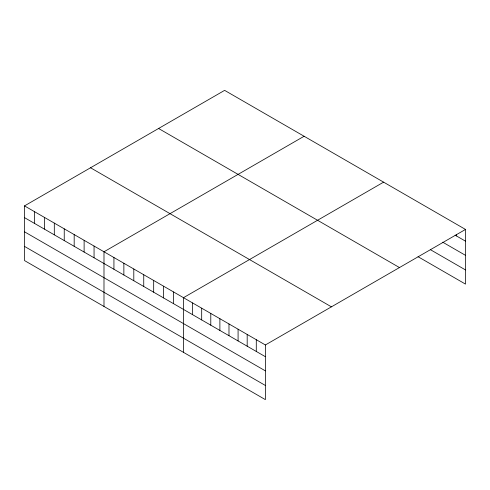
<?xml version="1.0" encoding="UTF-8"?>
<svg xmlns="http://www.w3.org/2000/svg" width="490" height="490" viewBox="0 0 490 490"><rect width="100%" height="100%" fill="white"/><g stroke="black" fill="none" stroke-linecap="round" stroke-linejoin="round"><path stroke-width="0.73" d="M24.5 205.892L265.384 344.966L265.384 399.638L24.5 260.564L24.5 205.892L224.616 90.362L465.5 229.436L465.5 284.108L418.05 256.711M304.106 136.257L103.99 251.787L103.99 306.458M383.596 182.151L183.487 297.681L183.487 352.353M265.384 344.966L465.5 229.436M455.1 235.163L465.5 241.166M442.752 242.201L465.5 255.339M430.398 249.673L465.5 269.935M158.576 128.484L399.46 267.558M90.54 167.77L331.424 306.844M24.5 217.627L265.384 356.702M24.5 231.801L265.384 370.875M24.5 246.397L265.384 385.471M456.398 234.447L456.398 235.917M256.288 339.717L256.288 351.446M247.187 334.462L247.187 346.197M238.085 329.207L238.085 340.942M228.983 323.951L228.983 335.687M219.888 318.702L219.888 330.432M210.786 313.447L210.786 325.182M201.684 308.192L201.684 319.927M192.582 302.936L192.582 314.672M173.546 291.948L173.546 303.684M163.611 286.209L163.611 297.945M153.676 280.476L153.676 292.205M143.742 274.737L143.742 286.472M133.801 268.998L133.801 280.733M123.866 263.265L123.866 274.994M113.931 257.526L113.931 269.261M94.056 246.054L94.056 257.789M84.121 240.314L84.121 252.05M74.18 234.581L74.18 246.311M64.245 228.842L64.245 240.578M54.31 223.103L54.31 234.839M44.376 217.37L44.376 229.1M34.435 211.631L34.435 223.367"/></g></svg>
